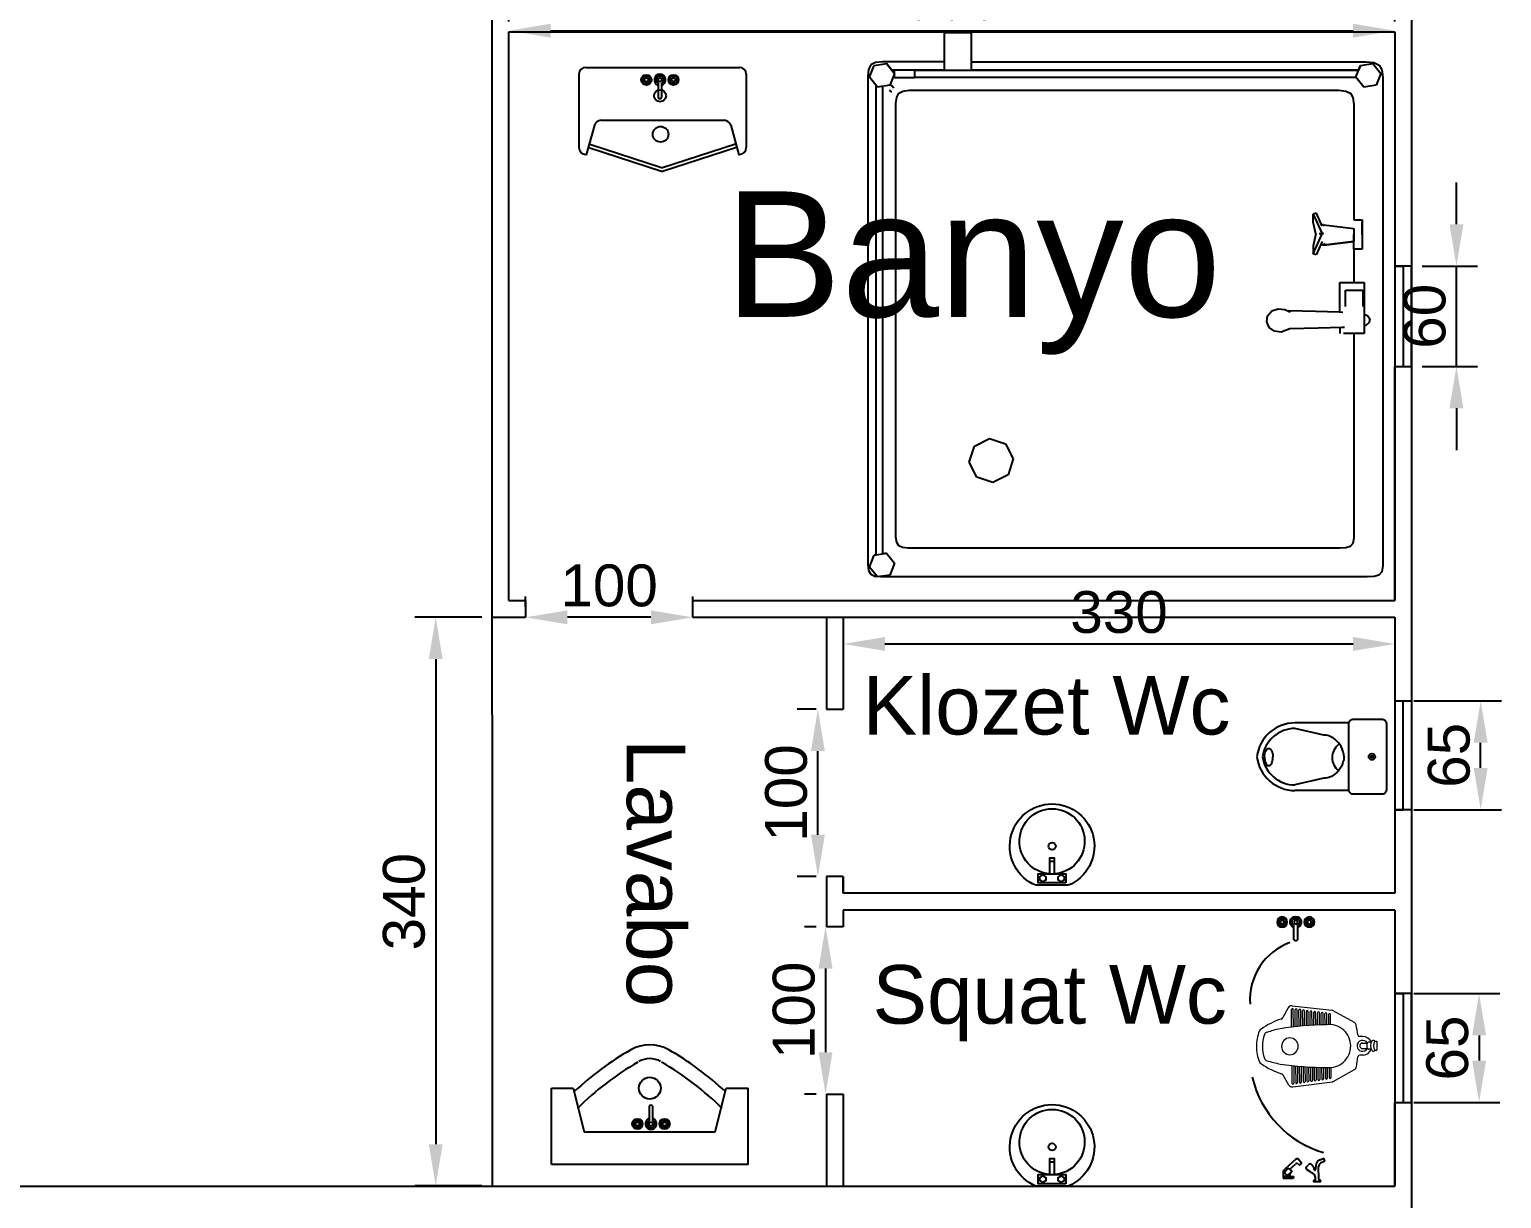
# Model space of a CAD drawing. Header units: millimetres. Extents: x 27207 to 63174, y 4783 to 28482.
# Drawn here: x 51836 to 52717, y 14878 to 15577 of the extents above; entities that cross this region are included whole.
import ezdxf

# ---------------------------------------------------------------- set-up
doc = ezdxf.new("R2010")
doc.units = ezdxf.units.MM
doc.header["$LTSCALE"] = 20
doc.linetypes.add('ACAD_ISO02W100', pattern=[15, 12, -3])
doc.layers.get('Defpoints').update_dxf_attribs({"color": 5})
doc.layers.add('İsimler', color=2, linetype='Continuous')
doc.layers.add('malzemeler', color=8, linetype='Continuous')
doc.layers.add('Uzunluklar', color=4, linetype='Continuous', lineweight=211)
doc.styles.add('Arial_3', font='Arial Unicode MS.ttf', dxfattribs={"height": 3})
doc.styles.get("Standard").update_dxf_attribs({"font": 'Arial Unicode MS.ttf'})
doc.dimstyles.new('Decimal-25', dxfattribs={"dimscale": 10, "dimtxt": 2.5, "dimasz": 2.5, "dimexe": 1.25, "dimexo": 0.625, "dimtad": 1, "dimtxsty": 'Standard', "dimcen": 2.5, "dimadec": 0, "dimazin": 0, "dimtfac": 1, "dimtmove": 0, "dimatfit": 3, "dimfxl": 1, "dimarcsym": 0})

# ---------------------------------------------------------------- blocks, each defined once
blk = doc.blocks.new('*D114')
at = {"layer": 'Defpoints', "color": 0, "linetype": 'ACAD_ISO02W100', "ltscale": 70, "transparency": 16777216}
for p in [(52662.91, 15435.07), (52689.73, 15435.07), (52662.91, 15375.07)]:
    blk.add_point(p, dxfattribs=at)
at = {"layer": 'Uzunluklar', "color": 0, "linetype": 'ACAD_ISO02W100', "lineweight": -2, "ltscale": 70, "transparency": 16777216}
for p, q in [((52689.73, 15460.07), (52689.73, 15485.07)), ((52669.16, 15435.07), (52702.23, 15435.07)), ((52689.73, 15375.07), (52689.73, 15435.07)), ((52669.16, 15375.07), (52702.23, 15375.07)), ((52689.73, 15350.07), (52689.73, 15325.07))]:
    blk.add_line(p, q, dxfattribs=at)
at = {"layer": 'Uzunluklar', "color": 0, "linetype": 'ACAD_ISO02W100', "ltscale": 70, "transparency": 16777216}
for points in [[(52685.56, 15460.07), (52693.89, 15460.07), (52689.73, 15435.07)], [(52685.56, 15350.07), (52693.89, 15350.07), (52689.73, 15375.07)]]:
    blk.add_solid(points, dxfattribs=at)
at = {"layer": 'Uzunluklar', "color": 0, "linetype": 'ACAD_ISO02W100', "lineweight": 50, "ltscale": 70, "transparency": 16777216, "insert": (52670.81, 15405.07), "char_height": 25, "attachment_point": 5, "rotation": 90}
blk.add_mtext('60', dxfattribs=at)
blk = doc.blocks.new('*D115')
at = {"layer": 'Defpoints', "color": 0, "linetype": 'ACAD_ISO02W100', "ltscale": 70, "transparency": 16777216}
for p in [(52657.91, 15175.07), (52704.21, 15175.07), (52657.91, 15110.07)]:
    blk.add_point(p, dxfattribs=at)
at = {"layer": 'Uzunluklar', "color": 0, "linetype": 'ACAD_ISO02W100', "lineweight": -2, "ltscale": 70, "transparency": 16777216}
for p, q in [((52664.16, 15175.07), (52716.71, 15175.07)), ((52704.21, 15135.07), (52704.21, 15150.07)), ((52664.16, 15110.07), (52716.71, 15110.07))]:
    blk.add_line(p, q, dxfattribs=at)
at = {"layer": 'Uzunluklar', "color": 0, "linetype": 'ACAD_ISO02W100', "ltscale": 70, "transparency": 16777216}
for points in [[(52700.05, 15150.07), (52708.38, 15150.07), (52704.21, 15175.07)], [(52700.05, 15135.07), (52708.38, 15135.07), (52704.21, 15110.07)]]:
    blk.add_solid(points, dxfattribs=at)
at = {"layer": 'Uzunluklar', "color": 0, "linetype": 'ACAD_ISO02W100', "lineweight": 50, "ltscale": 70, "transparency": 16777216, "insert": (52685.29, 15142.57), "char_height": 25, "attachment_point": 5, "rotation": 90}
blk.add_mtext('65', dxfattribs=at)
blk = doc.blocks.new('*D116')
at = {"layer": 'Defpoints', "color": 0, "linetype": 'ACAD_ISO02W100', "ltscale": 70, "transparency": 16777216}
for p in [(52657.91, 15000.07), (52657.91, 14935.07), (52703.28, 14935.07)]:
    blk.add_point(p, dxfattribs=at)
at = {"layer": 'Uzunluklar', "color": 0, "linetype": 'ACAD_ISO02W100', "lineweight": -2, "ltscale": 70, "transparency": 16777216}
for p, q in [((52664.16, 15000.07), (52715.78, 15000.07)), ((52703.28, 14975.07), (52703.28, 14960.07)), ((52664.16, 14935.07), (52715.78, 14935.07))]:
    blk.add_line(p, q, dxfattribs=at)
at = {"layer": 'Uzunluklar', "color": 0, "linetype": 'ACAD_ISO02W100', "ltscale": 70, "transparency": 16777216}
for points in [[(52699.12, 14975.07), (52707.45, 14975.07), (52703.28, 15000.07)], [(52699.12, 14960.07), (52707.45, 14960.07), (52703.28, 14935.07)]]:
    blk.add_solid(points, dxfattribs=at)
at = {"layer": 'Uzunluklar', "color": 0, "linetype": 'ACAD_ISO02W100', "lineweight": 50, "ltscale": 70, "transparency": 16777216, "insert": (52684.36, 14967.57), "char_height": 25, "attachment_point": 5, "rotation": 90}
blk.add_mtext('65', dxfattribs=at)
blk = doc.blocks.new('*D117')
at = {"layer": 'Defpoints', "color": 0, "linetype": 'ACAD_ISO02W100', "ltscale": 70, "transparency": 16777216}
for p in [(52312.91, 15040.07), (52312.36, 14940.07), (52312.91, 14940.07)]:
    blk.add_point(p, dxfattribs=at)
at = {"layer": 'Uzunluklar', "color": 0, "linetype": 'ACAD_ISO02W100', "lineweight": -2, "ltscale": 70, "transparency": 16777216}
for p, q in [((52306.66, 15040.07), (52299.86, 15040.07)), ((52312.36, 15015.07), (52312.36, 14965.07)), ((52306.66, 14940.07), (52299.86, 14940.07))]:
    blk.add_line(p, q, dxfattribs=at)
at = {"layer": 'Uzunluklar', "color": 0, "linetype": 'ACAD_ISO02W100', "ltscale": 70, "transparency": 16777216}
for points in [[(52308.19, 15015.07), (52316.52, 15015.07), (52312.36, 15040.07)], [(52308.19, 14965.07), (52316.52, 14965.07), (52312.36, 14940.07)]]:
    blk.add_solid(points, dxfattribs=at)
at = {"layer": 'Uzunluklar', "color": 0, "linetype": 'ACAD_ISO02W100', "lineweight": 50, "ltscale": 70, "transparency": 16777216, "insert": (52293.44, 14990.07), "char_height": 25, "attachment_point": 5, "rotation": 90}
blk.add_mtext('100', dxfattribs=at)
blk = doc.blocks.new('*D123')
at = {"layer": 'Defpoints', "color": 0, "linetype": 'ACAD_ISO02W100', "ltscale": 70, "transparency": 16777216}
for p in [(52307.78, 15170.07), (52312.91, 15170.07), (52312.91, 15070.07)]:
    blk.add_point(p, dxfattribs=at)
at = {"layer": 'Uzunluklar', "color": 0, "linetype": 'ACAD_ISO02W100', "lineweight": -2, "ltscale": 70, "transparency": 16777216}
for p, q in [((52306.66, 15170.07), (52295.28, 15170.07)), ((52307.78, 15095.07), (52307.78, 15145.07)), ((52306.66, 15070.07), (52295.28, 15070.07))]:
    blk.add_line(p, q, dxfattribs=at)
at = {"layer": 'Uzunluklar', "color": 0, "linetype": 'ACAD_ISO02W100', "ltscale": 70, "transparency": 16777216}
for points in [[(52303.62, 15145.07), (52311.95, 15145.07), (52307.78, 15170.07)], [(52303.62, 15095.07), (52311.95, 15095.07), (52307.78, 15070.07)]]:
    blk.add_solid(points, dxfattribs=at)
at = {"layer": 'Uzunluklar', "color": 0, "linetype": 'ACAD_ISO02W100', "lineweight": 50, "ltscale": 70, "transparency": 16777216, "insert": (52288.86, 15120.07), "char_height": 25, "attachment_point": 5, "rotation": 90}
blk.add_mtext('100', dxfattribs=at)
blk = doc.blocks.new('*D124')
at = {"layer": 'Defpoints', "color": 0, "linetype": 'ACAD_ISO02W100', "ltscale": 70, "transparency": 16777216}
for p in [(52132.91, 15225.07), (52132.91, 15225.07), (52232.91, 15225.07)]:
    blk.add_point(p, dxfattribs=at)
at = {"layer": 'Uzunluklar', "color": 0, "linetype": 'ACAD_ISO02W100', "lineweight": -2, "ltscale": 70, "transparency": 16777216}
for p, q in [((52132.91, 15231.32), (52132.91, 15237.57)), ((52232.91, 15231.32), (52232.91, 15237.57)), ((52207.91, 15225.07), (52157.91, 15225.07))]:
    blk.add_line(p, q, dxfattribs=at)
at = {"layer": 'Uzunluklar', "color": 0, "linetype": 'ACAD_ISO02W100', "ltscale": 70, "transparency": 16777216}
for points in [[(52157.91, 15229.23), (52157.91, 15220.9), (52132.91, 15225.07)], [(52207.91, 15229.23), (52207.91, 15220.9), (52232.91, 15225.07)]]:
    blk.add_solid(points, dxfattribs=at)
at = {"layer": 'Uzunluklar', "color": 0, "linetype": 'ACAD_ISO02W100', "lineweight": 50, "ltscale": 70, "transparency": 16777216, "insert": (52182.91, 15243.99), "char_height": 25, "attachment_point": 5}
blk.add_mtext('100', dxfattribs=at)
blk = doc.blocks.new('*D125')
at = {"layer": 'Defpoints', "color": 0, "linetype": 'ACAD_ISO02W100', "ltscale": 70, "transparency": 16777216}
for p in [(52112.91, 15225.07), (52079.16, 14885.07), (52112.91, 14885.07)]:
    blk.add_point(p, dxfattribs=at)
at = {"layer": 'Uzunluklar', "color": 0, "linetype": 'ACAD_ISO02W100', "lineweight": -2, "ltscale": 70, "transparency": 16777216}
for p, q in [((52106.66, 15225.07), (52066.66, 15225.07)), ((52079.16, 15200.07), (52079.16, 14910.07)), ((52106.66, 14885.07), (52066.66, 14885.07))]:
    blk.add_line(p, q, dxfattribs=at)
at = {"layer": 'Uzunluklar', "color": 0, "linetype": 'ACAD_ISO02W100', "ltscale": 70, "transparency": 16777216}
for points in [[(52075, 15200.07), (52083.33, 15200.07), (52079.16, 15225.07)], [(52075, 14910.07), (52083.33, 14910.07), (52079.16, 14885.07)]]:
    blk.add_solid(points, dxfattribs=at)
at = {"layer": 'Uzunluklar', "color": 0, "linetype": 'ACAD_ISO02W100', "lineweight": 50, "ltscale": 70, "transparency": 16777216, "insert": (52060.24, 15055.07), "char_height": 25, "attachment_point": 5, "rotation": 90}
blk.add_mtext('340', dxfattribs=at)
blk = doc.blocks.new('*D126')
at = {"layer": 'Defpoints', "color": 0, "linetype": 'ACAD_ISO02W100', "ltscale": 70, "transparency": 16777216}
for p in [(52322.91, 15225.07), (52652.91, 15225.07), (52652.91, 15209.16)]:
    blk.add_point(p, dxfattribs=at)
at = {"layer": 'Uzunluklar', "color": 0, "linetype": 'ACAD_ISO02W100', "lineweight": -2, "ltscale": 70, "transparency": 16777216}
for p, q in [((52322.91, 15218.82), (52322.91, 15196.66)), ((52652.91, 15218.82), (52652.91, 15196.66)), ((52347.91, 15209.16), (52627.91, 15209.16))]:
    blk.add_line(p, q, dxfattribs=at)
at = {"layer": 'Uzunluklar', "color": 0, "linetype": 'ACAD_ISO02W100', "ltscale": 70, "transparency": 16777216}
for points in [[(52347.91, 15213.32), (52347.91, 15204.99), (52322.91, 15209.16)], [(52627.91, 15213.32), (52627.91, 15204.99), (52652.91, 15209.16)]]:
    blk.add_solid(points, dxfattribs=at)
at = {"layer": 'Uzunluklar', "color": 0, "linetype": 'ACAD_ISO02W100', "lineweight": 50, "ltscale": 70, "transparency": 16777216, "insert": (52487.91, 15228.08), "char_height": 25, "attachment_point": 5}
blk.add_mtext('330', dxfattribs=at)
blk = doc.blocks.new('*D127')
at = {"layer": 'Defpoints', "color": 0, "linetype": 'ACAD_ISO02W100', "ltscale": 70, "transparency": 16777216}
for p in [(52122.91, 15575.07), (52652.91, 15575.82), (52652.91, 15575.07)]:
    blk.add_point(p, dxfattribs=at)
at = {"layer": 'Uzunluklar', "color": 0, "linetype": 'ACAD_ISO02W100', "lineweight": -2, "ltscale": 70, "transparency": 16777216}
for p, q in [((52122.91, 15581.32), (52122.91, 15588.32)), ((52652.91, 15581.32), (52652.91, 15588.32)), ((52147.91, 15575.82), (52627.91, 15575.82))]:
    blk.add_line(p, q, dxfattribs=at)
at = {"layer": 'Uzunluklar', "color": 0, "linetype": 'ACAD_ISO02W100', "ltscale": 70, "transparency": 16777216}
for points in [[(52147.91, 15579.98), (52147.91, 15571.65), (52122.91, 15575.82)], [(52627.91, 15579.98), (52627.91, 15571.65), (52652.91, 15575.82)]]:
    blk.add_solid(points, dxfattribs=at)
at = {"layer": 'Uzunluklar', "color": 0, "linetype": 'ACAD_ISO02W100', "lineweight": 50, "ltscale": 70, "transparency": 16777216, "insert": (52387.91, 15594.74), "char_height": 25, "attachment_point": 5}
blk.add_mtext('530', dxfattribs=at)
blk = doc.blocks.new('A$C623069FC')
at = {"lineweight": 5}
for p, q in [((0.0076, 0.3694), (0.0484, 0.3927)), ((0.3308, 0.3694), (0.29, 0.3927)), ((0, 0.3532), (0.0198, 0.1871)), ((0.0887, 0.3562), (0.0148, 0.3562)), ((0.0878, 0.3484), (0.0148, 0.3484)), ((0.087, 0.3406), (0.0171, 0.3406)), ((0.0862, 0.3328), (0.0171, 0.3328)), ((0.0854, 0.3251), (0.0187, 0.3251)), ((0.0847, 0.3173), (0.0187, 0.3173)), ((0.084, 0.3095), (0.0214, 0.3095)), ((0.2497, 0.3562), (0.3236, 0.3562)), ((0.2506, 0.3484), (0.3236, 0.3484)), ((0.2514, 0.3406), (0.3213, 0.3406)), ((0.2522, 0.3328), (0.3213, 0.3328)), ((0.253, 0.3251), (0.3197, 0.3251)), ((0.2537, 0.3173), (0.3197, 0.3173)), ((0.2544, 0.3095), (0.317, 0.3095)), ((0.3384, 0.3532), (0.3186, 0.1871)), ((0.0834, 0.3017), (0.0214, 0.3017)), ((0.0829, 0.294), (0.0241, 0.294)), ((0.0823, 0.2862), (0.0241, 0.2862)), ((0.0819, 0.2784), (0.026, 0.2784)), ((0.0815, 0.2706), (0.026, 0.2706)), ((0.0811, 0.2629), (0.0284, 0.2629)), ((0.0808, 0.2551), (0.0284, 0.2551)), ((0.0805, 0.2473), (0.0303, 0.2473)), ((0.255, 0.3017), (0.317, 0.3017)), ((0.2555, 0.294), (0.3143, 0.294)), ((0.2561, 0.2862), (0.3143, 0.2862)), ((0.2565, 0.2784), (0.3124, 0.2784)), ((0.2569, 0.2706), (0.3124, 0.2706)), ((0.2573, 0.2629), (0.3101, 0.2629)), ((0.2576, 0.2551), (0.3101, 0.2551)), ((0.2579, 0.2473), (0.3081, 0.2473)), ((0.0803, 0.2395), (0.0303, 0.2395)), ((0.0801, 0.2318), (0.0322, 0.2318)), ((0.08, 0.224), (0.0322, 0.224)), ((0.0799, 0.2162), (0.0346, 0.2162)), ((0.0797, 0.2084), (0.0346, 0.2084)), ((0.0793, 0.2006), (0.0373, 0.2006)), ((0.0795, 0.1929), (0.0373, 0.1929)), ((0.2581, 0.2395), (0.3081, 0.2395)), ((0.2583, 0.2318), (0.3062, 0.2318)), ((0.2584, 0.224), (0.3062, 0.224)), ((0.2585, 0.2162), (0.3038, 0.2162)), ((0.2587, 0.2084), (0.3038, 0.2084)), ((0.2589, 0.1929), (0.3011, 0.1929)), ((0.2591, 0.2006), (0.3011, 0.2006)), ((0.021, 0.1833), (0.0705, 0.0947)), ((0.3174, 0.1833), (0.2679, 0.0947)), ((0.1304, 0.0579), (0.1304, 0.0717)), ((0.208, 0.0579), (0.208, 0.0717)), ((0.1507, 0.0085), (0.1507, 0)), ((0.1547, 0.0235), (0.1547, 0.0351)), ((0.1576, 0.0594), (0.1576, 0.0401)), ((0.1808, 0.0594), (0.1808, 0.0402)), ((0.1837, 0.0235), (0.1837, 0.0351)), ((0.1877, 0.0087), (0.1877, 0)), ((0.1877, 0), (0.1507, 0))]:
    blk.add_line(p, q, dxfattribs=at)
for centre, radius, start, end in [((0.1678, 0.3394), 0.1645, 89.5148, 112.61502), ((0.1706, 0.3394), 0.1645, 67.38498, 90.4852), ((0.3524, 0.3043), 0.3125, 144.9413, 162.3062), ((0.724, 0.2724), 0.6422, 162.97801, 168.11991), ((0.1105, 0.4769), 0.0156, 112.61502, 153.62375), ((0.1248, 0.4558), 0.0156, 110.08377, 162.97801), ((0.1635, 0.3498), 0.1284, 87.47783, 110.08377), ((0.1749, 0.3498), 0.1284, 69.91623, 92.52217), ((0.2136, 0.4558), 0.0156, 17.02199, 69.91623), ((-0.3856, 0.2724), 0.6422, 11.88009, 17.02199), ((0.2279, 0.4769), 0.0156, 26.37625, 67.38498), ((-0.014, 0.3043), 0.3125, 17.6938, 35.0587), ((0.0407, 0.4062), 0.0156, 299.74488, 333.62375), ((1.3195, 0.2083), 1.2396, 170.89017, 179.92563), ((0.1692, 0.3639), 0.035, 90, 270), ((0.1692, 0.3639), 0.035, 270, 90), ((-0.9811, 0.2083), 1.2396, 0.07437, 9.10983), ((0.2977, 0.4062), 0.0156, 206.37625, 240.25512), ((0.0153, 0.3559), 0.0156, 119.74488, 189.86581), ((0.0148, 0.3523), 0.00389, 90, 270), ((0.0171, 0.3367), 0.00389, 90, 270), ((0.0187, 0.3212), 0.00389, 90, 270), ((0.0214, 0.3056), 0.00389, 90, 270), ((0.317, 0.3056), 0.00389, 270, 90), ((0.3197, 0.3212), 0.00389, 270, 90), ((0.3213, 0.3367), 0.00389, 270, 90), ((0.3236, 0.3523), 0.00389, 270, 90), ((0.3231, 0.3559), 0.0156, 350.13419, 60.25512), ((0.0241, 0.2901), 0.00389, 90, 270), ((0.026, 0.2745), 0.00389, 90, 270), ((0.0284, 0.259), 0.00389, 90, 270), ((0.0303, 0.2434), 0.00389, 90, 270), ((0.3081, 0.2434), 0.00389, 270, 90), ((0.3101, 0.259), 0.00389, 270, 90), ((0.3124, 0.2745), 0.00389, 270, 90), ((0.3143, 0.2901), 0.00389, 270, 90), ((0.0351, 0.1897), 0.0156, 189.86581, 204.53815), ((0.0322, 0.2279), 0.00389, 90, 270), ((0.0346, 0.2123), 0.00389, 90, 270), ((0.0373, 0.1968), 0.00389, 90, 270), ((0.1691, 0.1992), 0.0898, 173.14369, 270.08311), ((0.1693, 0.1992), 0.0898, 269.91689, 6.85631), ((0.3011, 0.1968), 0.00389, 270, 90), ((0.3038, 0.2123), 0.00389, 270, 90), ((0.3062, 0.2279), 0.00389, 270, 90), ((0.3033, 0.1897), 0.0156, 335.46185, 350.13419), ((0.0846, 0.1012), 0.0156, 204.53815, 259.56137), ((0.2213, 0.8428), 0.7696, 259.56137, 262.70828), ((0.1226, 0.0717), 0.00778, 0, 82.70828), ((0.1691, 0.06), 0.023, 300.44765, 239.93237), ((0.1692, 0.0596), 0.0117, 352.53524, 187.13259), ((0.2158, 0.0717), 0.00778, 97.29172, 180), ((0.1172, 0.8428), 0.7696, 277.29172, 280.43863), ((0.2538, 0.1012), 0.0156, 280.43863, 335.46185), ((0.1692, 0.0596), 0.0389, 182.5193, 247.97528), ((0.1536, 0.0152), 0.0073, 135.52979, 246.51942), ((0.1692, -0.012), 0.0384, 57.23921, 122.76079), ((0.1694, -0.0167), 0.0314, 53.53567, 126.46433), ((0.16, 0.0355), 0.00528, 123.18921, 184.61167), ((0.1693, 0.0095), 0.0328, 69.76665, 111.96436), ((0.1784, 0.0355), 0.00528, 355.38833, 64.75179), ((0.1692, 0.0596), 0.0389, 292.02472, 357.4807), ((0.1838, 0.0153), 0.008, 302.12485, 39.04907)]:
    blk.add_arc(centre, radius, start, end, dxfattribs=at)
blk = doc.blocks.new('A$C08EF3AAA')
at = {"color": 7}
blk.add_blockref('A$C623069FC', (0, 0), dxfattribs=at)
blk = doc.blocks.new('M_BATH_BASIN_Basin - Oval_P')
at = {"color": 0, "linetype": 'ByBlock', "lineweight": -2}
blk.add_lwpolyline([(0, 89.5, -5.027337), (0, -89.5)], format="xyb", close=True, dxfattribs=at)
blk.add_lwpolyline([(63.2, 12, -30), (63.2, -12, -1.097889)], format="xyb", dxfattribs=at)
for points in [[(13.2, -76.2), (13.2, 76.2), (63.2, 76.2), (63.2, -76.2)], [(19.1, 50.8), (28.7, 67.3), (47.7, 67.3), (57.2, 50.8), (47.7, 34.3), (28.7, 34.3)]]:
    blk.add_lwpolyline(points, close=True, dxfattribs=at)
for points in [[(63.2, 12), (151.6, 12), (151.6, -12), (63.2, -12)], [(134.3, 12), (134.3, -12)], [(28.7, -34.3), (47.7, -34.3), (57.2, -50.8), (47.7, -67.3), (28.7, -67.3), (19.1, -50.8), (28.7, -34.3)]]:
    blk.add_lwpolyline(points, dxfattribs=at)
blk.add_circle((216.2, 0), 20.1, dxfattribs=at)
at = {"layer": 'Defpoints', "color": 0, "linetype": 'ByBlock', "lineweight": -2}
for p in [(0, 234), (0, -234)]:
    blk.add_point(p, dxfattribs=at)
blk = doc.blocks.new('A$C051A4A38')
for p, q in [((17.8, 493.5), (17.8, 205.3)), ((382.2, 493.5), (382.2, 205.3)), ((83.8, 360.6), (47.8, 205.3)), ((316.2, 360.6), (352.2, 205.3))]:
    blk.add_line(p, q)
blk.add_lwpolyline([(377, 699.7), (23, 699.7, 0.414214), (0, 676.7), (0, 516.5, 0.414214), (23, 493.5), (377, 493.5, 0.414214), (400, 516.5), (400, 676.7, 0.414214)], format="xyb", close=True)
for points in [[(200, 470.6, 0.046371), (168.6, 463.3, 0.088923), (124.7, 439.5, 0.104957), (93.9, 401.9, 0.120011), (83.8, 360.6, 0.120011)], [(200, 470.6, -0.046371), (231.4, 463.3, -0.088923), (275.3, 439.5, -0.104957), (306.1, 401.9, -0.120011), (316.2, 360.6, -0.120011)], [(201.4, 41.2, -0.049911), (182.8, 43.1, -0.063732), (168.9, 47.8, -0.103622), (158.2, 56.1, -0.177768), (155.4, 63.7, -0.177768), (158.2, 71.3, -0.103622), (168.9, 79.6, -0.063732), (182.8, 84.3, -0.049911), (201.4, 86.2, -0.049911)], [(201.4, 41.2, 0.049911), (220, 43.1, 0.063732), (233.9, 47.8, 0.103622), (244.6, 56.1, 0.177768), (247.4, 63.7, 0.177768), (244.6, 71.3, 0.103622), (233.9, 79.6, 0.063732), (220, 84.3, 0.049911), (201.4, 86.2, 0.049911)]]:
    blk.add_lwpolyline(points, format="xyb")
for radius in [17.2, 5.75]:
    blk.add_circle((200, 620), radius)
for centre, radius, start, end in [((203.5, 493.5), 87.7, 218.01019, 270.90409), ((206.2, 493.5), 87.7, 269.09591, 321.98981), ((224.6, 205.3), 206.8, 180, 263.16375), ((224.6, 205.3), 176.8, 180, 261.99664), ((175.4, 205.3), 176.8, 278.00336, 0), ((175.4, 205.3), 206.8, 276.83625, 0)]:
    blk.add_arc(centre, radius, start, end)
blk = doc.blocks.new('s_40')
for p, q in [((-175.0762, 168.790246), (-174.696112, 170.893716)), ((-174.696112, 170.893716), (-173.699046, 172.026538)), ((-173.699046, 172.026538), (-172.043562, 172.501564)), ((-172.043562, 172.501564), (-169.688106, 172.631026)), ((-169.688106, 172.631026), (-4.334022, 172.631026)), ((-8.841802, 168.017768), (-7.261134, 172.034168)), ((-7.261134, 172.034168), (-2.990056, 172.674418)), ((-4.334022, 172.631026), (-3.702736, 172.567558)), ((-2.990056, 172.674418), (-0.299836, 169.29822)), ((-2.18029, 172.414446), (-2.83537, 172.48025)), ((-0.77424, 171.76466), (-2.18029, 172.414446)), ((0.0072, 170.49079), (-0.77424, 171.76466)), ((0.286722, 168.401336), (0.0072, 170.49079)), ((-175.0762, 2.776956), (-175.0762, 168.790246)), ((-6.151582, 164.64157), (-8.841802, 168.017768)), ((-0.299836, 169.29822), (-1.880504, 165.28182)), ((0.286722, 2.391768), (0.286722, 168.401336)), ((-165.189458, 159.48143), (-164.85157, 161.351346)), ((-164.85157, 161.351346), (-163.96525, 162.358188)), ((-163.96525, 162.358188), (-162.493754, 162.780284)), ((-162.493754, 162.780284), (-160.399818, 162.895488)), ((-160.399818, 162.895488), (-13.418388, 162.895488)), ((-13.418388, 162.895488), (-11.504126, 162.702894)), ((-11.504126, 162.702894), (-10.254336, 162.125396)), ((-10.254336, 162.125396), (-9.559584, 160.992956)), ((-9.559584, 160.992956), (-9.311152, 159.135724)), ((-1.880504, 165.28182), (-6.151582, 164.64157)), ((-6.151582, 164.64157), (-4.827738, 164.84003)), ((-4.827738, 164.84003), (-4.827738, 5.786132)), ((-2.434588, 165.198802), (-1.880504, 165.28182)), ((-2.434588, 5.364418), (-2.434588, 165.198802)), ((-165.189458, 89.832402), (-165.189458, 159.48143)), ((-9.311152, 159.135724), (-9.311152, 11.571646)), ((-47.452354, 137.937498), (-42.322874, 140.537882)), ((-42.322874, 140.537882), (-36.855508, 138.751936)), ((-49.239684, 132.473994), (-47.452354, 137.937498)), ((-36.855508, 138.751936), (-34.25312, 133.625984)), ((-46.637298, 127.34785), (-49.239684, 132.473994)), ((-34.25312, 133.625984), (-36.04045, 128.16248)), ((-41.16993, 125.562096), (-46.637298, 127.34785)), ((-36.04045, 128.16248), (-41.16993, 125.562096)), ((-170.578718, 84.88183), (-170.365834, 86.115218)), ((-170.365834, 86.115218), (-169.210172, 87.115622)), ((-169.210172, 87.115622), (-168.73243, 87.248992)), ((-168.73243, 89.832402), (-161.632824, 89.832402)), ((-168.73243, 72.479868), (-168.73243, 89.832402)), ((-162.028338, 87.813282), (-161.191034, 87.844134)), ((-161.191034, 87.844134), (-153.016044, 88.073016)), ((-160.414864, 87.86583), (-160.414864, 89.832402)), ((-153.016044, 88.073016), (-143.424034, 88.301754)), ((-143.424034, 88.301754), (-143.361354, 88.28845)), ((-143.410754, 88.298988), (-141.919732, 88.839436)), ((-141.919732, 88.839436), (-140.414668, 89.371872)), ((-140.414668, 89.371872), (-138.151766, 89.076376)), ((-138.151766, 89.076376), (-136.35509, 87.795114)), ((-136.35509, 87.795114), (-135.506082, 85.871268)), ((-135.506082, 85.871268), (-135.832048, 83.820486)), ((-169.791818, 83.7461), (-170.578718, 84.88183)), ((-168.73243, 83.252716), (-169.791818, 83.7461)), ((-168.230104, 75.157976), (-168.230104, 80.619336)), ((-162.327362, 80.619336), (-162.327362, 75.157976)), ((-161.466218, 82.69744), (-160.153152, 82.64842)), ((-160.414864, 82.658196), (-160.414864, 72.479868)), ((-160.153152, 82.64842), (-152.200986, 82.419538)), ((-152.200986, 82.419538), (-142.940044, 82.1908)), ((-142.940044, 82.1908), (-143.758798, 82.365036)), ((-142.973256, 82.210922), (-143.32931, 82.464838)), ((-141.63127, 81.718158), (-142.973256, 82.210922)), ((-142.940044, 82.1908), (-142.933608, 82.196284)), ((-139.368368, 81.422662), (-141.63127, 81.718158)), ((-137.245918, 82.192182), (-139.368368, 81.422662)), ((-135.832048, 83.820486), (-137.245918, 82.192182)), ((-167.514276, 72.479868), (-168.73243, 72.479868)), ((-162.327362, 75.157976), (-168.230104, 75.157976)), ((-164.573646, 72.479868), (-167.514276, 72.479868)), ((-165.189458, 61.195898), (-165.189458, 72.479868)), ((-161.632824, 72.479868), (-164.573646, 72.479868)), ((-160.414864, 72.479868), (-161.632824, 72.479868)), ((-168.022276, 61.195898), (-165.134002, 61.195898)), ((-168.022276, 58.690596), (-168.022276, 61.195898)), ((-168.022276, 51.904678), (-168.022276, 60.33864)), ((-168.022276, 53.741026), (-168.022276, 60.284758)), ((-165.134002, 61.195898), (-165.134002, 56.220102)), ((-154.391026, 58.596086), (-152.37403, 63.057422)), ((-151.322676, 62.754106), (-154.382634, 55.9834)), ((-152.37403, 63.057422), (-151.322676, 62.754106)), ((-151.292586, 60.009574), (-151.322676, 62.754106)), ((-168.022276, 56.220102), (-168.022276, 51.904678)), ((-168.022276, 51.193142), (-168.022276, 56.220102)), ((-165.119934, 58.180856), (-165.117598, 58.527326)), ((-165.119934, 54.45447), (-165.119934, 58.180856)), ((-154.880096, 59.822034), (-165.117598, 58.527326)), ((-165.117598, 58.540202), (-154.880096, 59.822034)), ((-165.117598, 58.527326), (-165.117598, 58.540202)), ((-155.241036, 59.270906), (-154.880096, 59.822034)), ((-154.880096, 59.822034), (-154.486918, 59.842586)), ((-154.844546, 55.762672), (-154.385758, 55.892944)), ((-154.832244, 56.113052), (-154.382634, 55.9834)), ((-154.486918, 59.842586), (-154.121494, 59.329272)), ((-154.385758, 55.892944), (-153.3463, 55.968522)), ((-151.349616, 49.204874), (-154.385758, 55.892944)), ((-154.382634, 55.9834), (-153.374244, 55.966378)), ((-154.121494, 59.329272), (-154.09708, 59.24511)), ((-153.67911, 55.944348), (-153.67911, 55.97167)), ((-152.271892, 55.980826), (-151.317, 51.987314)), ((-152.268386, 55.965996), (-151.292586, 60.009574)), ((-165.134002, 51.193142), (-168.022276, 51.193142)), ((-165.189458, 11.914062), (-165.189458, 51.193142)), ((-165.117598, 54.131842), (-165.119934, 54.45447)), ((-154.850794, 52.829504), (-165.117598, 54.131842)), ((-155.216218, 53.342772), (-154.850794, 52.829504)), ((-154.850794, 52.829504), (-154.457832, 52.850008)), ((-154.457832, 52.850008), (-154.301, 53.089428)), ((-154.391026, 53.288078), (-152.401972, 48.90623)), ((-151.317, 51.987314), (-151.349616, 49.204874)), ((-152.401972, 48.90623), (-151.349616, 49.204874)), ((-164.87112, 9.57303), (-165.189458, 11.914062)), ((-9.311152, 11.571646), (-9.566022, 9.445714)), ((-174.374628, 1.404858), (-172.793962, 5.421496)), ((-172.793962, 5.421496), (-168.52286, 6.061506)), ((-168.52286, 6.061506), (-165.83264, 2.685356)), ((-164.00938, 8.134366), (-164.87112, 9.57303)), ((-162.453914, 7.38864), (-164.00938, 8.134366)), ((-160.05528, 7.12614), (-162.453914, 7.38864)), ((-13.75804, 7.12614), (-160.05528, 7.12614)), ((-11.630678, 7.38163), (-13.75804, 7.12614)), ((-10.286332, 8.10194), (-11.630678, 7.38163)), ((-9.566022, 9.445714), (-10.286332, 8.10194)), ((-8.841802, 1.405048), (-7.261134, 5.421496)), ((-8.599616, 6.416178), (-7.888318, 5.637122)), ((-7.888318, 5.637122), (-7.381868, 5.114842)), ((-7.863474, 7.789422), (-7.112694, 7.025004)), ((-7.261134, 5.421496), (-2.990056, 6.061506)), ((-2.990056, 6.061506), (-0.299836, 2.685356)), ((-174.71819, 0.143338), (-175.0762, 2.776956)), ((-173.748636, -1.475), (-174.71819, 0.143338)), ((-171.684384, -1.971102), (-174.374628, 1.404858)), ((-165.83264, 2.685356), (-167.413306, -1.331044)), ((-167.413306, -1.331044), (-166.78946, 0.254298)), ((-15.5797, 0.254488), (-166.78946, 0.254298)), ((-166.78946, 0.254298), (-35.019542, 0.254488)), ((-165.848256, 2.645874), (-165.83264, 2.685356)), ((-15.5797, 2.645874), (-165.848256, 2.645874)), ((-35.019542, 0.254488), (-35.019542, -12.46972)), ((-25.78187, 0.254488), (-15.5797, 0.254488)), ((-25.78187, -12.46972), (-25.78187, 0.254488)), ((-15.5797, 2.901554), (-8.797074, 2.901554)), ((-15.5797, 0.110722), (-15.5797, 2.901554)), ((-8.797074, 0.110722), (-15.5797, 0.110722)), ((-6.151582, -1.971102), (-8.841802, 1.405048)), ((-8.797074, 2.901554), (-8.797074, 1.518726)), ((-8.797074, 2.645874), (-8.35352, 2.645874)), ((-8.797074, 1.34902), (-8.797074, 0.110722)), ((-8.797074, 0.254488), (-7.925034, 0.254488)), ((-7.925034, 0.254488), (-6.151582, -1.971102)), ((-0.299836, 2.685356), (-1.880504, -1.330852)), ((-0.810386, -1.511716), (0, 0)), ((0, 0), (0.286722, 2.391768)), ((-171.998836, -2.31409), (-173.748636, -1.475)), ((-169.300414, -2.609396), (-171.998836, -2.31409)), ((-167.413306, -1.331044), (-171.684384, -1.971102)), ((-135.78477, -2.609396), (-169.300414, -2.609396)), ((-86.365272, -2.609396), (-135.78477, -2.609396)), ((-37.267208, -2.609396), (-86.365272, -2.609396)), ((-35.019542, -2.609396), (-37.267208, -2.609396)), ((-25.78187, -2.609396), (-4.716016, -2.609396)), ((-1.880504, -1.330852), (-6.151582, -1.971102)), ((-4.716016, -2.609396), (-2.322866, -2.322102)), ((-2.322866, -2.322102), (-0.810386, -1.511716)), ((-35.019542, -12.46972), (-25.78187, -12.46972))]:
    blk.add_line(p, q)
blk = doc.blocks.new('A$C5BFE1C26')
for p, q in [((0.285, 0.49), (0.07, 0.49)), ((0.0704, 0.4614), (0, 0.245)), ((0.0799, 0.4583), (0.0105, 0.245)), ((0.1354, 0.4445), (0.0489, 0.4685)), ((0.05, 0.47), (0.05, 0.4682)), ((0.305, 0.47), (0.305, 0.02)), ((0.15, 0.4252), (0.15, 0.0648)), ((0.0704, 0.0286), (0, 0.245)), ((0.0799, 0.0317), (0.0105, 0.245)), ((0.1354, 0.0455), (0.0489, 0.0215)), ((0.05, 0.0218), (0.05, 0.02)), ((0.285, 0), (0.07, 0))]:
    blk.add_line(p, q)
for centre, radius in [((0.109, 0.251), 0.0229), ((0.2219, 0.2524), 0.0175)]:
    blk.add_circle(centre, radius)
for centre, start, end in [((0.07, 0.47), 90, 180), ((0.285, 0.47), 0, 90), ((0.13, 0.4252), 0, 74.4563), ((0.13, 0.0648), 285.5437, 0), ((0.07, 0.02), 180, 270), ((0.285, 0.02), 270, 0)]:
    blk.add_arc(centre, 0.02, start, end)
blk = doc.blocks.new('A$C21746266')
at = {"color": 7, "rotation": 90}
blk.add_blockref('A$C5BFE1C26', (0.49, 0), dxfattribs=at)
blk = doc.blocks.new('Faucet - Bathroom top')
for p, q in [((-91.9968, 2.8), (-98, 2.8)), ((-84, 10.72512), (-84, 16.8)), ((-78.4, 10.7968), (-78.4, 16.8)), ((-70.47264, 2.8), (-64.4, 2.8)), ((70.4032, 2.8), (64.4, 2.8)), ((78.4, 10.72512), (78.4, 16.8)), ((84, 10.7968), (84, 16.8)), ((91.92736, 2.8), (98, 2.8)), ((-91.92736, -2.8), (-98, -2.8)), ((-84, -10.79904), (-84, -16.8)), ((-78.4, -10.72736), (-78.4, -16.8)), ((-70.4032, -2.8), (-64.4, -2.8)), ((-11.2, -19.35136), (-11.2, -100.8)), ((11.2, -100.8), (11.2, -19.33344)), ((70.47264, -2.8), (64.4, -2.8)), ((78.4, -10.79904), (78.4, -16.8)), ((84, -10.72736), (84, -16.8)), ((91.9968, -2.8), (98, -2.8))]:
    blk.add_line(p, q)
for centre, radius in [((-81.2, 0), 30.8), ((-103.6, 0), 6.26099), ((-81.2, 0), 11.2), ((-81.2, 22.4), 6.26099), ((-58.8, 0), 6.26099), ((0, 0), 11.2), ((81.2, 0), 30.8), ((58.8, 0), 6.26099), ((81.2, 0), 11.2), ((81.2, 22.4), 6.26099), ((103.6, 0), 6.26099), ((-81.2, -22.4), 6.26099), ((81.2, -22.4), 6.26099)]:
    blk.add_circle(centre, radius)
for centre, radius, start, end in [((-81.2, 0), 22.4, 105.2407, 164.2093), ((-81.2, 0), 22.4, 16.44125, 74.07887), ((0, 0), 33.6, 289.6514, 250.3603), ((0, 0), 22.4, 300.3431, 239.7554), ((81.2, 0), 22.4, 106.12, 164.0884), ((81.2, 0), 22.4, 16.23422, 73.90469), ((-81.2, 0), 22.4, 196.2342, 253.9047), ((-81.2, 0), 22.4, 286.12, 344.0884), ((81.2, 0), 22.4, 196.4413, 254.0789), ((81.2, 0), 22.4, 285.2407, 344.2093), ((0, -100.8), 11.2, 180, 0)]:
    blk.add_arc(centre, radius, start, end)
blk = doc.blocks.new('PISUARS3')
for p, q in [((-234, 0), (234, 0)), ((-234, 0), (-234, -182)), ((234, 0), (234, -182)), ((-156, -78), (-182, -182)), ((156, -78), (-156, -78)), ((182, -182), (156, -78)), ((-182, -182), (-234, -182)), ((234, -182), (182, -182))]:
    blk.add_line(p, q)
blk.add_circle((0, -182), 26)
for centre, radius, start, end in [((310.271, 348.7744), 682.2379, 224.9704, 240.2549), ((-310.271, 348.7744), 682.2379, 299.745, 315.0295), ((310.271, 348.7744), 716.3629, 226.8228, 240.2549), ((-310.271, 348.7744), 716.3629, 299.7451, 313.1771), ((0, -200.109), 52, 240.255, 299.745), ((0, -194.1914), 91, 240.2552, 299.7448)]:
    blk.add_arc(centre, radius, start, end)
blk = doc.blocks.new('51')
at = {"color": 0}
for p, q in [((5152.4, 13937.8), (5151.2, 13938.1)), ((5151.2, 13928.4), (5151.2, 13938.1)), ((5153.4, 13936.9), (5153.7, 13935.9)), ((5161.8, 13937.8), (5163.6, 13939.9)), ((5163.6, 13939.9), (5163.4, 13940.2)), ((5163.6, 13941.2), (5163.8, 13941.5)), ((5163.8, 13941.5), (5166.9, 13946.2)), ((5166.3, 13936.5), (5166.7, 13937.1)), ((5168, 13947.3), (5166.9, 13946.2)), ((5168.9, 13937.1), (5173.1, 13940.3)), ((5170.4, 13947.3), (5173, 13944.7)), ((5174, 13943.7), (5173, 13944.7)), ((5174.1, 13941.4), (5173.1, 13940.3)), ((5152.4, 13928.7), (5151.2, 13928.4)), ((5153.4, 13929.6), (5153.7, 13930.6)), ((5154.6, 13935.4), (5157.1, 13935.3)), ((5154.6, 13931.1), (5171.2, 13931.3)), ((5166.9, 13935.3), (5167.5, 13935.3)), ((5172.9, 13935.1), (5167.5, 13935.3)), ((5174.7, 13934.7), (5172.9, 13935.1)), ((5178.2, 13923.2), (5175.3, 13928.9)), ((5178.2, 13923.2), (5181.9, 13924.8)), ((5179.9, 13929.5), (5181.9, 13924.8))]:
    blk.add_line(p, q, dxfattribs=at)
for points in [[(5153.4, 13936.9), (5153.2, 13937.3), (5152.8, 13937.6), (5152.4, 13937.8)], [(5157.1, 13935.3), (5158.9, 13935.5), (5160.6, 13936.4), (5161.8, 13937.8)], [(5163.6, 13941.2), (5163.4, 13940.9), (5163.4, 13940.6), (5163.4, 13940.2)], [(5166.6, 13937.2), (5167.2, 13936.6), (5168.2, 13936.6), (5168.9, 13937.1)], [(5174.1, 13941.4), (5174.7, 13942), (5174.7, 13943.1), (5174, 13943.7)], [(5152.4, 13928.7), (5152.8, 13928.8), (5153.2, 13929.1), (5153.4, 13929.6)], [(5153.7, 13935.9), (5153.8, 13935.5), (5154.2, 13935.3), (5154.6, 13935.4)], [(5154.6, 13931.1), (5154.2, 13931.2), (5153.8, 13931), (5153.7, 13930.6)], [(5175.3, 13928.9), (5174.4, 13930.3), (5172.9, 13931.2), (5171.2, 13931.3)], [(5179.9, 13929.5), (5179.1, 13931.9), (5177.2, 13933.8), (5174.7, 13934.7)]]:
    blk.add_open_spline(points, degree=3, dxfattribs=at)
for points in [[(5170.4, 13947.3), (5169.8, 13948), (5168.7, 13948), (5168, 13947.3), (5168, 13947.3), (5168, 13947.3), (5168, 13947.3)], [(5166.3, 13936.5), (5166.1, 13936.1), (5166.3, 13935.6), (5166.7, 13935.4), (5166.8, 13935.4), (5166.8, 13935.3), (5166.9, 13935.3)]]:
    blk.add_open_spline(points, degree=3, knots=[0, 0, 0, 0, 1, 1, 1, 2, 2, 2, 2], dxfattribs=at)
blk = doc.blocks.new('53')
at = {"color": 0}
for p, q in [((5159.2, 13812.2), (5164.8, 13818.3)), ((5159.3, 13815.9), (5160.8, 13817.3)), ((5175.6, 13830.4), (5160.8, 13817.3)), ((5164.8, 13818.3), (5167.8, 13816.9)), ((5167.4, 13817), (5175.5, 13824)), ((5167.8, 13816.9), (5170, 13814.2)), ((5176, 13824.5), (5175.5, 13824)), ((5176.4, 13831.1), (5175.6, 13830.4)), ((5179.3, 13824.4), (5181.2, 13822.4)), ((5179.7, 13830.9), (5181.8, 13828.5)), ((5181.2, 13822.4), (5184.5, 13825.4)), ((5181.8, 13828.5), (5184.5, 13825.4)), ((5158.1, 13813.3), (5158.1, 13806.3)), ((5158.1, 13806.3), (5158.1, 13803.9)), ((5167.9, 13806.3), (5158.1, 13806.3)), ((5158.1, 13803.9), (5172.8, 13803.9)), ((5159.2, 13812.2), (5163.8, 13807.6)), ((5163.8, 13807.6), (5170.5, 13812.6)), ((5167.9, 13806.3), (5167.8, 13810.6)), ((5167.9, 13806.3), (5172.8, 13806.3)), ((5170, 13814.2), (5170.5, 13812.6)), ((5172.8, 13806.3), (5172.8, 13803.9))]:
    blk.add_line(p, q, dxfattribs=at)
for points in [[(5179.3, 13824.4), (5178.4, 13825.3), (5177, 13825.4), (5176, 13824.5)], [(5159.3, 13815.9), (5158.5, 13815.3), (5158.1, 13814.3), (5158.1, 13813.3)]]:
    blk.add_open_spline(points, degree=3, dxfattribs=at)
blk.add_open_spline([(5179.7, 13830.9), (5178.9, 13831.8), (5177.4, 13832), (5176.4, 13831.1), (5176.4, 13831.1), (5176.4, 13831.1), (5176.4, 13831.1)], degree=3, knots=[0, 0, 0, 0, 1, 1, 1, 2, 2, 2, 2], dxfattribs=at)

msp = doc.modelspace()

# ---------------------------------------------------------------- linework, layer by layer
for p, q in [((52662.911, 18295.067), (52662.911, 14275.067)), ((52112.911, 15166.695), (52112.911, 15595.067)), ((52122.911, 15575.067), (52652.911, 15575.067)), ((52122.911, 15235.067), (52122.911, 15575.067)), ((52652.911, 15575.067), (52652.911, 15235.067)), ((52662.911, 15435.067), (52652.911, 15435.067)), ((52652.911, 15435.067), (52657.911, 15435.067)), ((52657.911, 15435.067), (52657.911, 15375.067)), ((52662.911, 15375.067), (52662.911, 15435.067)), ((52652.911, 15235.067), (52652.911, 15375.067)), ((52652.911, 15375.067), (52662.911, 15375.067)), ((52122.911, 15235.067), (52132.911, 15235.067)), ((52122.911, 15235.067), (52132.911, 15235.067)), ((52132.911, 15235.067), (52132.911, 15225.067)), ((52232.911, 15235.067), (52652.911, 15235.067)), ((52232.911, 15225.067), (52232.911, 15235.067)), ((52112.911, 15225.067), (52132.911, 15225.067)), ((52232.911, 15225.067), (52652.911, 15225.067)), ((52312.911, 15225.067), (52312.911, 15170.067)), ((52322.911, 15225.067), (52322.911, 15170.067)), ((52652.911, 15225.067), (52652.911, 15060.067)), ((52652.911, 15225.067), (52652.911, 15065.067)), ((52652.911, 15225.067), (52652.911, 15175.067)), ((52652.911, 15175.067), (52662.911, 15175.067)), ((52657.911, 15110.067), (52657.911, 15175.067)), ((52662.911, 15175.067), (52662.911, 15110.067)), ((52112.911, 15166.695), (52112.911, 14885.067)), ((52312.911, 15170.067), (52322.911, 15170.067)), ((52662.911, 15110.067), (52652.911, 15110.067)), ((52652.911, 15110.067), (52657.911, 15110.067)), ((52312.911, 15070.067), (52312.911, 15040.067)), ((52322.911, 15070.067), (52312.911, 15070.067)), ((52322.911, 15070.067), (52322.911, 15060.067)), ((52322.911, 15060.067), (52322.911, 15070.067)), ((52652.911, 15060.067), (52322.911, 15060.067)), ((52322.911, 15050.067), (52322.911, 15040.067)), ((52652.911, 15050.067), (52322.911, 15050.067)), ((52322.911, 15050.067), (52322.911, 15040.067)), ((52652.911, 15050.067), (52652.911, 14885.067)), ((52322.911, 15040.067), (52312.911, 15040.067)), ((52662.911, 15000.067), (52652.911, 15000.067)), ((52652.911, 15000.067), (52657.911, 15000.067)), ((52657.911, 15000.067), (52657.911, 14935.067)), ((52662.911, 14935.067), (52662.911, 15000.067)), ((52312.911, 14940.067), (52312.911, 14885.067)), ((52312.911, 14940.067), (52322.911, 14940.067)), ((52322.911, 14940.067), (52322.911, 14885.067)), ((52652.911, 14885.067), (52652.911, 14935.067)), ((52652.911, 14935.067), (52662.911, 14935.067)), ((51477.911, 14885.067), (52652.911, 14885.067))]:
    msp.add_line(p, q)
at = {"layer": 'malzemeler', "ltscale": 75}
for centre, radius, start, end in [((52602.635, 14996.396), 36.441, 110.033052, 183.984429), ((52627.362, 14964.003), 61.361, 193.071811, 253.857941)]:
    msp.add_arc(centre, radius, start, end, dxfattribs=at)

# ---------------------------------------------------------------- block references
for name, p, xscale, yscale, zscale, rotation in [('s_40', (52338.097, 15552.675), 1.75739263681032, 1.75739263681032, 1.75739263681032, 180), ('A$C051A4A38', (52570.376, 15163.91), 0.1109665133908032, 0.1109665133908032, 0.1109665133908032, 270), ('M_BATH_BASIN_Basin - Oval_P', (52447.857, 15064.841), 0.1082039158680408, 0.1082039158680408, 0.1082039158680408, 90), ('A$C08EF3AAA', (52642.308, 14944.755), 142.9893625052572, 142.9893625052572, 142.9893625052572, 90.42166571970716), ('PISUARS3', (52207.223, 14897.857), 0.2512888861573666, 0.2512888861573666, 0.2512888861573666, 180), ('Faucet - Bathroom top', (52207.931, 14922.166), 0.1000000000000065, 0.1000000000000065, 0.1000000000000065, 180), ('M_BATH_BASIN_Basin - Oval_P', (52447.857, 14885.021), 0.1082039158680408, 0.1082039158680408, 0.1082039158680408, 90), ('51', (59059.232, 12501.841), 0.4631249156151528, 0.4631249156151528, 0.4631249156151528, 90)]:
    msp.add_blockref(name, p, dxfattribs=dict(at, xscale=xscale, yscale=yscale, zscale=zscale, rotation=rotation))
for name, p, xscale, yscale, zscale in [('A$C21746266', (52164.868, 15491.592), 204.2203908049956, 204.2203908049956, 204.2203908049956), ('Faucet - Bathroom top', (52213.276, 15546.41), 0.1000000000000065, 0.1000000000000065, 0.1000000000000065), ('Faucet - Bathroom top', (52593.614, 15042.856), -0.1000000000000065, 0.1000000000000065, 0.1000000000000065), ('53', (50423.006, 9100.862), 0.4193633760841615, 0.4193633760841615, 0.4193633760841615)]:
    msp.add_blockref(name, p, dxfattribs=dict(at, xscale=xscale, yscale=yscale, zscale=zscale))

# ---------------------------------------------------------------- texts
at = {"layer": 'İsimler', "attachment_point": 1, "style": 'Arial_3'}
for s, insert, char_height in [('Banyo', (52251.999, 15479.724), 75), ('Klozet Wc', (52334.478, 15190.009), 35), ('Squat Wc', (52340.446, 15017.132), 35)]:
    msp.add_mtext_dynamic_manual_height_columns(s, width=498.24104, gutter_width=15, heights=[0], dxfattribs=dict(at, insert=insert, char_height=char_height))
at = {"layer": 'İsimler', "insert": (52228.472, 15152.375), "char_height": 35, "attachment_point": 1, "rotation": 270, "style": 'Arial_3'}
msp.add_mtext_dynamic_manual_height_columns('{\\fArial Unicode MS|b0|i0|c134|p34;Lavabo}', width=498.24104, gutter_width=15, heights=[0], dxfattribs=at)

# ---------------------------------------------------------------- dimensions: what is measured, and where the dimension line sits
at = {"layer": 'Uzunluklar', "linetype": 'ACAD_ISO02W100', "lineweight": 50, "ltscale": 70}
dim = msp.add_linear_dim(base=(52652.911, 15575.817), p1=(52122.911, 15575.067), p2=(52652.911, 15575.067), dimstyle='Decimal-25', dxfattribs=at)
dim.commit()
dim.dimension.update_dxf_attribs({"geometry": '*D127', "text_midpoint": (52387.911, 15575.817), "dimtype": 160})
for base, p1, p2, picture, middle in [((52689.728, 15435.067), (52662.911, 15375.067), (52662.911, 15435.067), '*D114', (52670.808, 15405.067)), ((52079.164, 14885.067), (52112.911, 15225.067), (52112.911, 14885.067), '*D125', (52060.243, 15055.067)), ((52704.214, 15175.067), (52657.911, 15110.067), (52657.911, 15175.067), '*D115', (52685.293, 15142.567)), ((52307.785, 15170.067), (52312.911, 15070.067), (52312.911, 15170.067), '*D123', (52288.864, 15120.067)), ((52312.356, 14940.067), (52312.911, 15040.067), (52312.911, 14940.067), '*D117', (52293.435, 14990.067)), ((52703.282, 14935.067), (52657.911, 15000.067), (52657.911, 14935.067), '*D116', (52684.362, 14967.567))]:
    dim = msp.add_linear_dim(base=base, p1=p1, p2=p2, angle=90, dimstyle='Decimal-25', dxfattribs=at)
    dim.commit()
    dim.dimension.update_dxf_attribs({"geometry": picture, "text_midpoint": middle})
for base, p1, p2, picture, middle in [((52132.911, 15225.067), (52232.911, 15225.067), (52132.911, 15225.067), '*D124', (52182.911, 15243.988)), ((52652.911, 15209.155), (52322.911, 15225.067), (52652.911, 15225.067), '*D126', (52487.911, 15228.076))]:
    dim = msp.add_linear_dim(base=base, p1=p1, p2=p2, dimstyle='Decimal-25', dxfattribs=at)
    dim.commit()
    dim.dimension.update_dxf_attribs({"geometry": picture, "text_midpoint": middle})

doc.saveas('drawing.dxf')
